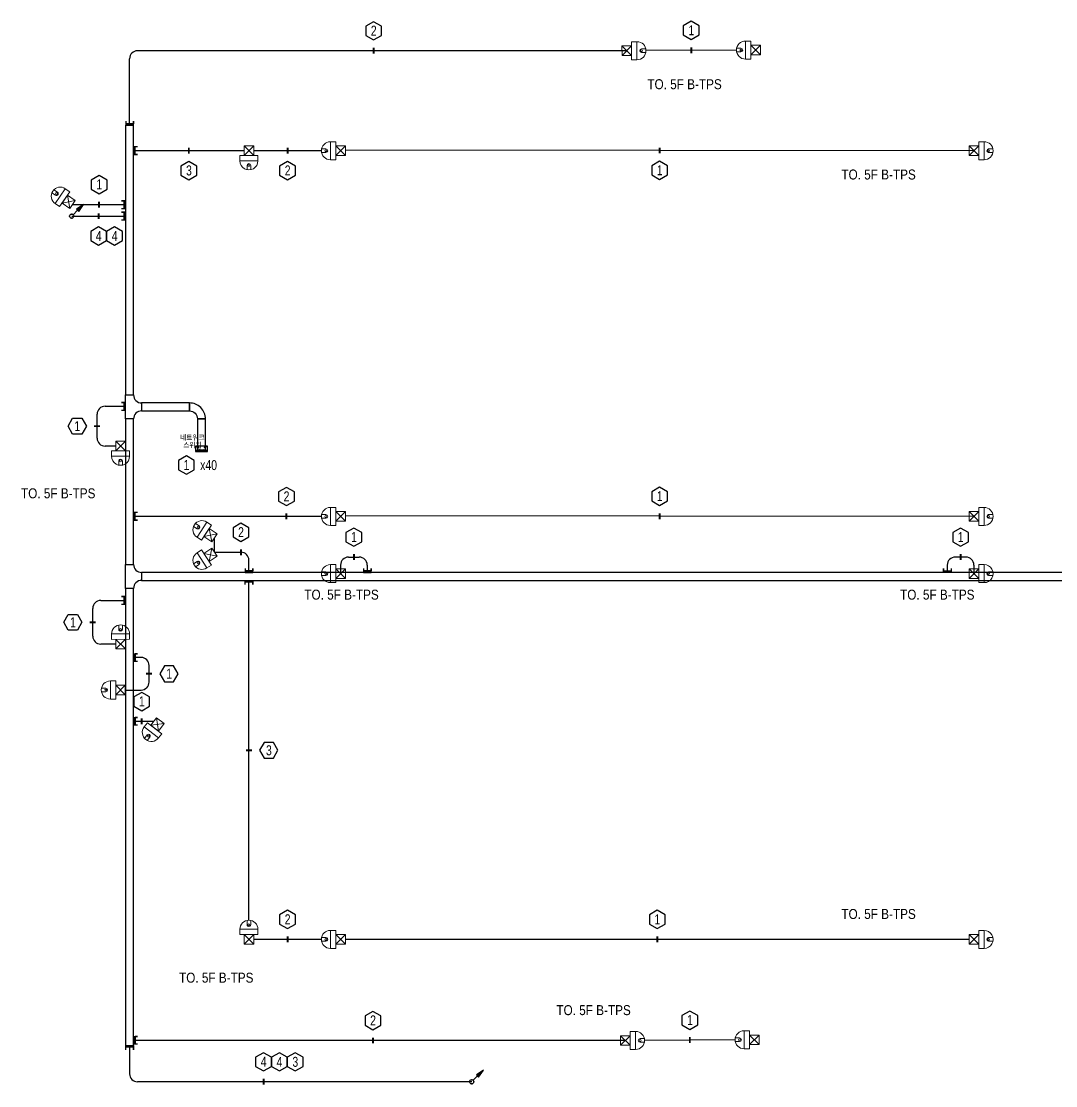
# Model space of a CAD drawing. Header units: millimetres. Extents: x 89860 to 502050, y -351975 to 882300.
# Drawn here: x 271220 to 310103, y 560024 to 600040 of the extents above; entities that cross this region are included whole.
import ezdxf
from ezdxf.enums import TextEntityAlignment as Align

# ---------------------------------------------------------------- set-up
doc = ezdxf.new("R2010")
doc.units = ezdxf.units.MM
doc.header["$LTSCALE"] = 150
doc.linetypes.add('D1', pattern=[3, 1, -1, 1])
doc.layers.get('0').update_dxf_attribs({"lineweight": 0})
doc.layers.add('-----16 CCTV', color=3, linetype='Continuous', lineweight=0)
for name, color, linetype in [('-----17 CCTV Cable', 4, 'Continuous'), ('-----20 General Symbol', 3, 'Continuous'), ('-----27 Communication Cable Tray', 2, 'Continuous'), ('-----29 Indicator', 1, 'Continuous'), ('-----30 Text', 2, 'Continuous')]:
    doc.layers.add(name, color=color, linetype=linetype)
doc.styles.add('ELEC', font='')
doc.styles.get('ELEC').set_extended_font_data('Dotum')

# ---------------------------------------------------------------- blocks, each defined once
blk = doc.blocks.new('O01')
blk.add_hatch(color=256).paths.add_polyline_path([(-149, -218), (-218, -149), (-368, -368)])
blk.add_line((-46, -46), (-184, -184))
blk.add_lwpolyline([(-368, -368), (-149, -218), (-218, -149), (-368, -368)])
blk.add_circle((0, 0), 65)
for p in [(-65, 0), (-65, 0), (0, 65), (0, 65), (65, 0), (65, 0), (0, -65), (0, -65)]:
    blk.add_point(p)
blk = doc.blocks.new('Dome Camera')
at = {"layer": '-----16 CCTV', "linetype": 'Continuous'}
for p, q in [((-180, 180), (180, -180)), ((180, 180), (-180, -180)), ((339, -180), (-339, -180)), ((-339, -180), (-339, -383)), ((-339, -383), (339, -383)), ((339, -383), (339, -180))]:
    blk.add_line(p, q, dxfattribs=at)
at = {"layer": '-----16 CCTV', "linetype": 'Continuous', "lineweight": 0}
for p, q in [((-339, -180), (339, -180)), ((-339, -383), (-339, -180)), ((339, -180), (339, -383)), ((-68, -553), (-68, -715)), ((68, -553), (68, -715))]:
    blk.add_line(p, q, dxfattribs=at)
at = {"layer": '-----16 CCTV', "linetype": 'Continuous'}
blk.add_lwpolyline([(180, 180), (-180, 180), (-180, -180), (180, -180)], close=True, dxfattribs=at)
blk.add_lwpolyline([(-68, -715), (-68, -553, -1), (68, -553), (68, -715)], format="xyb", dxfattribs=at)
at = {"layer": '-----16 CCTV', "linetype": 'Continuous', "lineweight": 0}
blk.add_circle((0, -553), 33.9, dxfattribs=at)
blk.add_circle((0, -553), 33.9, dxfattribs=at)
blk.add_arc((0, -383), 339, 180, 0, dxfattribs=at)
at = {"layer": '-----16 CCTV', "linetype": 'Continuous'}
blk.add_arc((0, -383), 339, 180, 0, dxfattribs=at)
blk = doc.blocks.new('O08')
blk.add_hatch(color=256).paths.add_polyline_path([(120, 51), (-120, 51), (-120, 0), (120, 0)])
blk.add_lwpolyline([(120, 127.5), (120, 0), (-120, 0), (-120, 127.5), (-120, 51), (120, 51)])

msp = doc.modelspace()

# ---------------------------------------------------------------- linework, layer by layer
at = {"layer": '-----16 CCTV', "color": 3, "const_width": 0.198}
msp.add_lwpolyline([(278311, 584651), (278311, 583850), (276989, 583850), (276989, 584651)], close=True, dxfattribs=at)
at = {"layer": '-----17 CCTV Cable'}
for p, q in [((293980, 598934), (275591, 598934)), ((298103, 598960), (294703, 598936)), ((275291, 596130, 0), (275291, 598634, 0)), ((279595, 595175), (275441, 595175, 0)), ((282500, 595175), (279955, 595175)), ((307028, 595175), (283402, 595192)), ((273150, 593150), (275141, 593150, 0)), ((273116, 592715), (275141, 592715, 0)), ((274371, 585569), (275141, 585569, 0)), ((274071, 584369), (274071, 585269)), ((274771, 584069), (274371, 584069)), ((307028, 581425), (283402, 581442)), ((282500, 581425), (275441, 581425, 0)), ((278482, 580079), (278482, 580621)), ((278482, 580079), (279475, 580079, 0)), ((283522, 579897), (283922, 579897)), ((306728, 579897), (306328, 579897)), ((279775, 579321, 0), (279775, 579779)), ((283222, 579597), (283222, 579275)), ((284222, 579597), (284222, 579313)), ((306028, 579597), (306028, 579313)), ((307028, 579597), (307028, 579275)), ((279774, 566247), (279774, 579021, 0)), ((274207, 578267, 0), (275141, 578267, 0)), ((273907, 576925, 0), (273907, 577967, 0)), ((274771, 576625), (274207, 576625)), ((275724, 576122, 0), (275440, 576122, 0)), ((276024, 575200, 0), (276024, 575822, 0)), ((275130, 574900), (275724, 574900, 0)), ((276198, 573717), (275441, 573717, 0)), ((282500, 565526), (279955, 565526)), ((306848, 565525), (283402, 565526)), ((275291, 561531, 0), (275291, 560472)), ((293928, 561724), (275441, 561724, 0)), ((298050, 561751), (294650, 561725)), ((288150, 560172), (275591, 560172))]:
    msp.add_line(p, q, dxfattribs=at)
for centre, start, end in [((275591, 598634, 0), 90, 180), ((274371, 585269, 0), 90, 180), ((274371, 584369), 180, 270), ((279475, 579779, 0), 0, 90), ((283522, 579597), 90, 180), ((283922, 579597), 0, 90), ((306328, 579597), 90, 180), ((306728, 579597), 0, 90), ((274207, 577967, 0), 90, 180), ((274207, 576925, 0), 180, 270), ((275724, 575822, 0), 0, 90), ((275724, 575200, 0), 270, 0), ((275591, 560472, 0), 180, 270)]:
    msp.add_arc(centre, 300, start, end, dxfattribs=at)
at = {"layer": '-----27 Communication Cable Tray', "elevation": 0}
for points in [[(275141, 596130), (275141, 585991), (275441, 585991), (275441, 596130)], [(277541, 585691), (275741, 585691), (275741, 585391), (277541, 585391)], [(275141, 585091), (275141, 579621), (275441, 579621), (275441, 585091)], [(277841, 585091), (277841, 583862), (278141, 583862), (278141, 585091)], [(275741, 579021), (343574, 579021), (343574, 579321), (275741, 579321)], [(275141, 578721), (275141, 561531), (275441, 561531), (275441, 578721)]]:
    msp.add_lwpolyline(points, close=True, dxfattribs=at)
for points in [[(275441, 585091), (275141, 585091), (275141, 585091), (275141, 585991), (275441, 585991, 0.414214), (275741, 585691), (275741, 585391), (275741, 585391, 0.414214)], [(277541, 585391), (277541, 585391, -0.414214), (277841, 585091), (277841, 585091), (278141, 585091, 0.414214), (277541, 585691)], [(275441, 578721), (275141, 578721), (275141, 578721), (275141, 579621), (275441, 579621, 0.414214), (275741, 579321), (275741, 579021), (275741, 579021, 0.414214)]]:
    msp.add_lwpolyline(points, format="xyb", close=True, dxfattribs=at)
at = {"layer": '-----27 Communication Cable Tray', "color": 1, "elevation": 0}
msp.add_lwpolyline([(277766, 584062), (277766, 583862), (278216, 583862), (278216, 584062), (277766, 584062)], dxfattribs=at)
at = {"layer": '-----27 Communication Cable Tray', "color": 1, "linetype": 'D1', "elevation": 0}
for points in [[(277766, 584062), (278216, 583862)], [(278216, 584062), (277766, 583862)]]:
    msp.add_lwpolyline(points, dxfattribs=at)
at = {"layer": '-----27 Communication Cable Tray', "elevation": 0}
for points in [[(277816, 583912), (277816, 583862), (278166, 583862), (278166, 583912), (277816, 583912)], [(277891, 584012), (277841, 584012), (277841, 583912), (278141, 583912), (278141, 584012), (278091, 584012)]]:
    msp.add_lwpolyline(points, dxfattribs=at)
at = {"layer": '-----29 Indicator'}
for points in [[(284168, 599854), (284168, 599511), (284465, 599339), (284763, 599511), (284763, 599854), (284465, 600026), (284168, 599854)], [(296105, 599869), (296105, 599525), (296403, 599353), (296700, 599525), (296700, 599869), (296403, 600040), (296105, 599869)], [(281525, 594254), (281525, 594598), (281227, 594770), (280930, 594598), (280930, 594254), (281227, 594083), (281525, 594254), (281525, 594254)], [(295512, 594263), (295512, 594606), (295215, 594778), (294918, 594606), (294918, 594263), (295215, 594091), (295512, 594263)], [(277724, 583183), (277724, 583527), (277426, 583698), (277129, 583527), (277129, 583183), (277426, 583012), (277724, 583183)], [(280889, 582346), (280889, 582002), (281186, 581831), (281484, 582002), (281484, 582346), (281186, 582518), (280889, 582346)], [(294918, 582354), (294918, 582011), (295215, 581839), (295513, 582011), (295513, 582354), (295215, 582526), (294918, 582354)], [(283425, 580818), (283425, 580475), (283722, 580303), (284020, 580475), (284020, 580818), (283722, 580990), (283425, 580818)], [(306231, 580817), (306231, 580474), (306528, 580302), (306826, 580474), (306826, 580817), (306528, 580989), (306231, 580817)], [(280930, 566446), (280930, 566103), (281227, 565931), (281525, 566103), (281525, 566446), (281227, 566618), (280930, 566446)], [(294828, 566446), (294828, 566103), (295125, 565931), (295422, 566103), (295422, 566446), (295125, 566618), (294828, 566446)], [(296053, 562658), (296053, 562315), (296350, 562143), (296647, 562315), (296647, 562658), (296350, 562830), (296053, 562658)]]:
    msp.add_lwpolyline(points, close=True, dxfattribs=at)
for points in [[(284465, 598822, 74.1, 74.1, 0), (284465, 599045, 0, 0, 0), (284465, 599339, 0, 0, 0)], [(296403, 598837, 74.1, 74.1, 0), (296403, 599059, 0, 0, 0), (296403, 599353, 0, 0, 0)], [(281227, 595286, 74.1, 74.1, 0), (281227, 595064, 0, 0, 0), (281227, 594770, 0, 0, 0)], [(295215, 595295, 74.1, 74.1, 0), (295215, 595072, 0, 0, 0), (295215, 594778, 0, 0, 0)], [(281186, 581314, 74.1, 74.1, 0), (281186, 581536, 0, 0, 0), (281186, 581831, 0, 0, 0)], [(295215, 581322, 74.1, 74.1, 0), (295215, 581545, 0, 0, 0), (295215, 581839, 0, 0, 0)], [(283722, 579786, 74.1, 74.1, 0), (283722, 580009, 0, 0, 0), (283722, 580303, 0, 0, 0)], [(306528, 579786, 74.1, 74.1, 0), (306528, 580008, 0, 0, 0), (306528, 580302, 0, 0, 0)], [(281227, 565415, 74.1, 74.1, 0), (281227, 565637, 0, 0, 0), (281227, 565931, 0, 0, 0)], [(295125, 565414, 74.1, 74.1, 0), (295125, 565637, 0, 0, 0), (295125, 565931, 0, 0, 0)], [(296350, 561627, 74.1, 74.1, 0), (296350, 561849, 0, 0, 0), (296350, 562143, 0, 0, 0)]]:
    msp.add_lwpolyline(points, format="xyseb", dxfattribs=at)
at = {"layer": '-----29 Indicator', "elevation": 0}
for points in [[(277518, 595286, 74.1, 74.1, 0), (277518, 595064, 0, 0, 0), (277518, 594770, 0, 0, 0)], [(274145, 593039, 74.1, 74.1, 0), (274145, 593261, 0, 0, 0), (274145, 593555, 0, 0, 0)], [(274128, 592826, 74.1, 74.1, 0), (274128, 592604, 0, 0, 0), (274128, 592310, 0, 0, 0)], [(274182, 584819, 74.1, 74.1, 0), (273959, 584819, 0, 0, 0), (273665, 584819, 0, 0, 0)], [(279475, 579968, 74.1, 74.1, 0), (279475, 580190, 0, 0, 0), (279475, 580485, 0, 0, 0)], [(274018, 577446, 74.1, 74.1, 0), (273795, 577446, 0, 0, 0), (273501, 577446, 0, 0, 0)], [(275913, 575511, 74.1, 74.1, 0), (276136, 575511, 0, 0, 0), (276430, 575511, 0, 0, 0)], [(275746, 573606, 74.1, 74.1, 0), (275746, 573829, 0, 0, 0), (275746, 574123, 0, 0, 0)], [(279663, 572634, 74.1, 74.1, 0), (279886, 572634, 0, 0, 0), (280180, 572634, 0, 0, 0)], [(284439, 561613, 74.1, 74.1, 0), (284439, 561836, 0, 0, 0), (284439, 562130, 0, 0, 0)], [(280326, 560061, 74.1, 74.1, 0), (280326, 560283, 0, 0, 0), (280326, 560577, 0, 0, 0)]]:
    msp.add_lwpolyline(points, format="xyseb", dxfattribs=at)
for points in [[(277815, 594255), (277815, 594598), (277518, 594770), (277220, 594598), (277220, 594255), (277518, 594083), (277815, 594255), (277815, 594255)], [(273848, 594071), (273848, 593727), (274145, 593555), (274443, 593727), (274443, 594071), (274145, 594242), (273848, 594071)], [(274426, 591794), (274426, 592138), (274128, 592310), (273831, 592138), (273831, 591794), (274128, 591623), (274426, 591794), (274426, 591794)], [(275021, 591794), (275021, 592138), (274723, 592310), (274426, 592138), (274426, 591794), (274723, 591623), (275021, 591794)], [(273150, 585116), (273493, 585116), (273665, 584819), (273493, 584522), (273150, 584522), (272978, 584819), (273150, 585116)], [(279178, 581000), (279178, 580656), (279475, 580485), (279772, 580656), (279772, 581000), (279475, 581172), (279178, 581000)], [(272986, 577743), (273329, 577743), (273501, 577446), (273329, 577148), (272986, 577148), (272814, 577446), (272986, 577743)], [(276945, 575808), (276602, 575808), (276430, 575511), (276602, 575213), (276945, 575213), (277117, 575511), (276945, 575808)], [(275449, 574638), (275449, 574294), (275746, 574123), (276044, 574294), (276044, 574638), (275746, 574810), (275449, 574638)], [(280695, 572931), (280352, 572931), (280180, 572634), (280352, 572336), (280695, 572336), (280867, 572634), (280695, 572931)], [(284141, 562645), (284141, 562302), (284439, 562130), (284736, 562302), (284736, 562645), (284439, 562817), (284141, 562645)], [(280029, 561093), (280029, 560749), (280326, 560577), (280624, 560749), (280624, 561093), (280326, 561264), (280029, 561093)], [(281219, 560749), (281219, 561093), (280921, 561264), (280624, 561093), (280624, 560749), (280921, 560577), (281219, 560749)], [(281814, 560749), (281814, 561093), (281516, 561264), (281219, 561093), (281219, 560749), (281516, 560577), (281814, 560749)]]:
    msp.add_lwpolyline(points, close=True, dxfattribs=at)

# ---------------------------------------------------------------- block references
at = {"layer": '-----16 CCTV', "xscale": -1}
for p, rotation in [((293980, 598934), 90.0404919361149), ((307028, 595175), 90.0404919361149), ((307028, 581425), 90.0404919361149), ((278331, 579981), 303.0581656365643), ((283222, 579275), 270.0404919361149), ((274951, 576625), 180.0404919361149), ((276340, 573607), 322.3833589308917), ((279775, 565525), 180.0404919361149), ((283222, 565526), 270.0404919361149), ((293928, 561724), 90.0404919361149)]:
    msp.add_blockref('Dome Camera', p, dxfattribs=dict(at, rotation=rotation))
at = {"layer": '-----16 CCTV'}
for p, rotation in [((298825, 598959), 269.9595080638851), ((283222, 595174), 269.9595080638851), ((279775, 595175), 359.9595080638851), ((273001, 593251), 235.8450351181425), ((274951, 584069), 359.9595080638851), ((283222, 581425), 269.9595080638851), ((278331, 580719), 236.9418343634357), ((307028, 579275), 89.95950806388511), ((274950, 574900), 269.9595080638851), ((307028, 565525), 89.95950806388511), ((298772, 561750), 269.9595080638851)]:
    msp.add_blockref('Dome Camera', p, dxfattribs=dict(at, rotation=rotation))
at = {"layer": '-----17 CCTV Cable', "yscale": 1.199999999953434, "zscale": 1.199999999953434}
for p, xscale in [((275291, 596130, 0), -1.199999999953434), ((279775, 579321, 0), -1.199999999953434), ((284222, 579313), -1.199999999953434), ((306028, 579313), 1.199999999953434)]:
    msp.add_blockref('O08', p, dxfattribs=dict(at, xscale=xscale))
for p, xscale, rotation in [((275441, 595175, 0), -1.199999999953434, 270), ((275141, 593150, 0), -1.199999999953434, 90), ((275141, 592715, 0), -1.199999999953434, 90), ((275141, 585569, 0), -1.199999999953434, 90), ((275441, 581425, 0), -1.199999999953434, 270), ((279774, 579021, 0), 1.199999999953434, 180), ((275141, 578267, 0), -1.199999999953434, 90), ((275440, 576122, 0), 1.199999999953434, 270), ((275440, 573717, 0), 1.199999999953434, 270), ((275440, 561724, 0), 1.199999999953434, 270), ((275291, 561531, 0), 1.199999999953434, 180)]:
    msp.add_blockref('O08', p, dxfattribs=dict(at, xscale=xscale, rotation=rotation))
at = {"layer": '-----20 General Symbol', "xscale": 1.199999999953434, "yscale": 1.199999999953434, "zscale": 1.199999999953434, "rotation": 180}
for p in [(273116, 592715), (288150, 560172)]:
    msp.add_blockref('O01', p, dxfattribs=at)

# ---------------------------------------------------------------- texts
at = {"layer": '-----16 CCTV', "color": 3, "style": 'ELEC', "width": 0.9}
for s, p in [('네트워크', (277650, 584391)), ('스위치', (277650, 584111))]:
    msp.add_text(s, height=197.6, dxfattribs=at).set_placement(p, align=Align.MIDDLE_CENTER)
at = {"layer": '-----30 Text', "transparency": 33554687, "style": 'ELEC', "width": 0.8}
for s, p in [('2', (284469, 599688)), ('1', (296407, 599703)), ('3', (277522, 594432, 0)), ('2', (281231, 594432)), ('1', (295219, 594440)), ('1', (274149, 593905, 0)), ('4', (274132, 591972, 0)), ('4', (274727, 591966, 0)), ('1', (273326, 584819)), ('1', (277430, 583361)), ('x40', (278260, 583355)), ('2', (281190, 582180)), ('1', (295219, 582188)), ('2', (279479, 580834, 0)), ('1', (283726, 580652)), ('1', (306532, 580652)), ('1', (273162, 577446, 0)), ('1', (276777, 575511, 0)), ('1', (275750, 574472, 0)), ('3', (280527, 572634, 0)), ('2', (281231, 566281)), ('1', (295129, 566280)), ('2', (284443, 562479)), ('1', (296354, 562493)), ('4', (280330, 560927)), ('4', (280925, 560921)), ('3', (281520, 560921))]:
    msp.add_text(s, height=375, dxfattribs=at).set_placement(p, align=Align.MIDDLE_CENTER)
at = {"layer": '-----30 Text', "style": 'ELEC', "width": 0.9}
for p in [(296152, 597675, 0), (303445, 594280, 0), (272608, 582295, 0), (283258, 578485, 0), (305652, 578485, 0), (303445, 566480, 0), (278548, 564085, 0), (292732, 562865, 0)]:
    msp.add_text('TO. 5F B-TPS', height=375, dxfattribs=at).set_placement(p, align=Align.MIDDLE)

doc.saveas('drawing.dxf')
